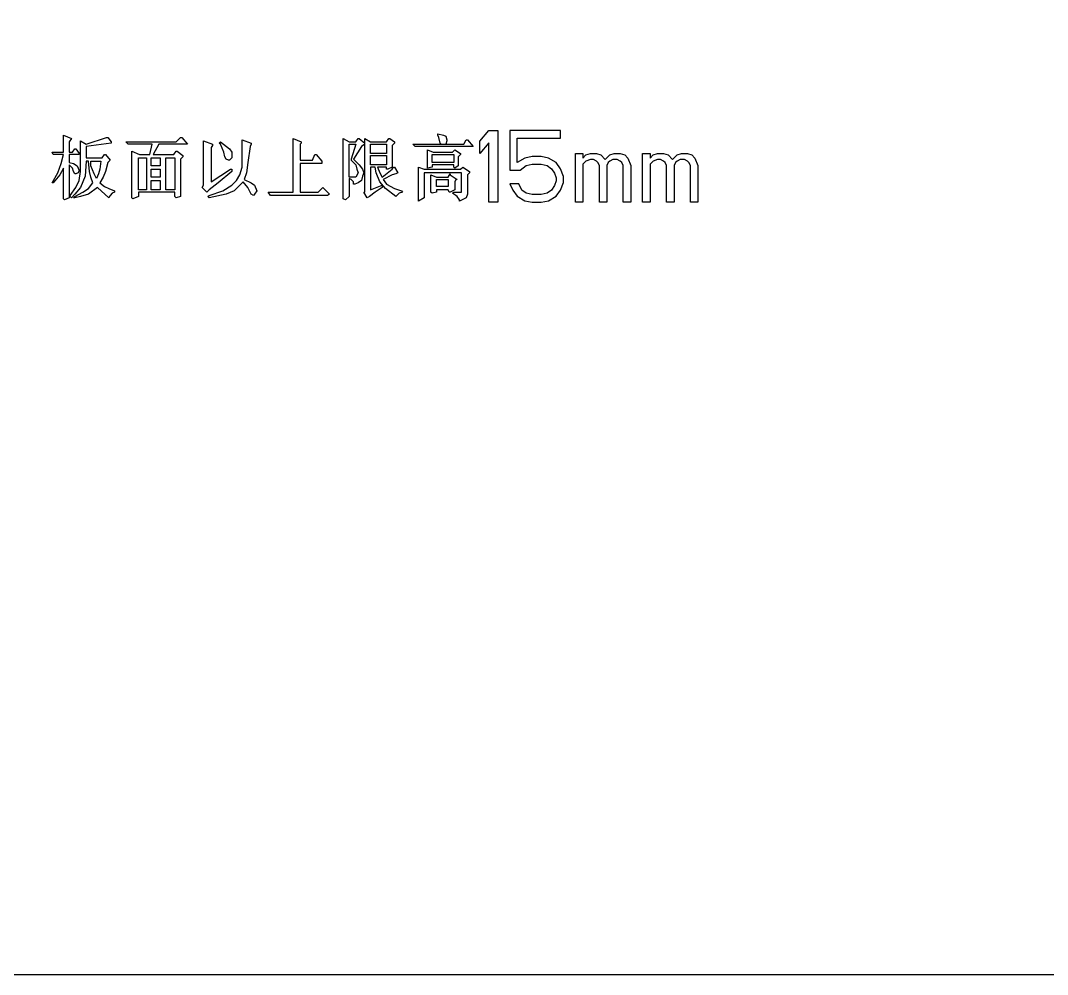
# Model space of a CAD drawing. Header units: inches. Extents: x 716 to 1232, y -1720 to -1356.
# Drawn here: x 869.9 to 927.2, y -1531.5 to -1478.2 of the extents above; entities that cross this region are included whole.
import ezdxf

# ---------------------------------------------------------------- set-up
doc = ezdxf.new("R2010")
doc.units = ezdxf.units.IN
doc.header["$LTSCALE"] = 20
doc.header["$MEASUREMENT"] = 0
doc.layers.get('0').update_dxf_attribs({"linetype": 'CONTINUOUS'})
doc.layers.add('01___PRT_ALL_DTM_PLN', color=7, linetype='CONTINUOUS')
doc.layers.add('03___PRT_ALL_CURVES', color=7, linetype='CONTINUOUS')

msp = doc.modelspace()

# ---------------------------------------------------------------- hatches: boundary and pattern name
at = {"layer": '01___PRT_ALL_DTM_PLN'}
h = msp.add_hatch(dxfattribs=at)
h.set_pattern_fill('ANSI37', color=4, scale=10, style=0)
h.set_pattern_definition([(45, (-546.8898, 14.6099), (-0.8838835, 0.8838835), []), (135, (-546.8898, 14.6099), (-0.8838835, -0.8838835), [])])
h.paths.add_polyline_path([(829.674, -1466.45, 1), (837.674, -1466.45, 1)])
h.paths.add_polyline_path([(835.424, -1466.45, -1), (831.924, -1466.45, -1)], flags=16)
h.paths.add_polyline_path([(949.674, -1466.45, 1), (957.674, -1466.45, 1)])
h.paths.add_polyline_path([(955.424, -1466.45, -1), (951.924, -1466.45, -1)], flags=16)
h.paths.add_polyline_path([(829.674, -1526.45, 1), (837.674, -1526.45, 1)])
h.paths.add_polyline_path([(835.424, -1526.45, -1), (831.924, -1526.45, -1)], flags=16)
h.paths.add_polyline_path([(949.674, -1526.45, 1), (957.674, -1526.45, 1)])
h.paths.add_polyline_path([(955.424, -1526.45, -1), (951.924, -1526.45, -1)], flags=16)

# ---------------------------------------------------------------- linework, layer by layer
at = {"color": 7, "linetype": 'Continuous'}
msp.add_line((830.674, -1531.45), (956.674, -1531.45), dxfattribs=at)
at = {"layer": '03___PRT_ALL_CURVES', "color": 40, "linetype": 'Continuous'}
for p, q in [((893.145, -1484.605), (893.145, -1484.541)), ((893.145, -1484.541), (893.462, -1484.605)), ((895.494, -1484.947), (895.994, -1484.351)), ((895.994, -1484.351), (896.494, -1484.351)), ((896.494, -1484.351), (896.494, -1488.351)), ((897.161, -1484.351), (897.161, -1486.564)), ((899.994, -1484.351), (897.161, -1484.351)), ((899.994, -1484.776), (899.994, -1484.351)), ((872.256, -1485.557), (872.256, -1484.605)), ((872.256, -1484.605), (872.701, -1484.795)), ((872.701, -1484.795), (872.574, -1484.986)), ((872.574, -1484.986), (872.574, -1485.557)), ((873.208, -1486.637), (873.208, -1484.922)), ((873.208, -1484.922), (873.526, -1485.113)), ((873.526, -1485.113), (874.669, -1484.732)), ((874.923, -1485.049), (873.526, -1485.24)), ((874.669, -1484.732), (874.732, -1484.732)), ((874.732, -1484.732), (874.923, -1484.986)), ((874.923, -1484.986), (874.923, -1485.049)), ((875.875, -1485.113), (875.748, -1484.986)), ((875.748, -1484.986), (878.542, -1484.986)), ((877.208, -1485.113), (875.875, -1485.113)), ((877.081, -1485.684), (877.208, -1485.113)), ((877.589, -1485.113), (877.272, -1485.684)), ((879.177, -1485.113), (877.589, -1485.113)), ((878.542, -1484.986), (878.796, -1484.732)), ((878.796, -1484.732), (878.859, -1484.732)), ((878.859, -1484.732), (879.177, -1485.113)), ((880.066, -1487.398), (880.066, -1484.922)), ((880.066, -1484.922), (880.574, -1485.113)), ((880.574, -1485.113), (880.574, -1485.176)), ((880.954, -1485.049), (881.018, -1484.986)), ((881.018, -1485.113), (880.954, -1485.049)), ((881.018, -1484.986), (881.526, -1485.367)), ((881.208, -1485.557), (881.018, -1485.113)), ((882.224, -1486.383), (882.224, -1484.859)), ((882.224, -1484.859), (882.732, -1485.049)), ((882.732, -1485.113), (882.669, -1485.24)), ((882.732, -1485.049), (882.732, -1485.113)), ((885.081, -1487.779), (885.081, -1484.795)), ((885.081, -1484.795), (885.526, -1484.986)), ((885.526, -1485.049), (885.462, -1485.113)), ((885.462, -1485.113), (885.462, -1486.002)), ((885.526, -1484.986), (885.526, -1485.049)), ((887.875, -1488.16), (887.875, -1484.795)), ((887.875, -1484.795), (888.193, -1484.986)), ((888.193, -1484.986), (888.574, -1484.986)), ((888.193, -1486.954), (888.193, -1485.113)), ((888.193, -1485.113), (888.574, -1485.113)), ((888.574, -1485.113), (888.32, -1485.938)), ((888.574, -1484.986), (888.701, -1484.795)), ((888.701, -1484.795), (888.764, -1484.795)), ((888.764, -1484.795), (889.081, -1485.049)), ((889.081, -1485.113), (888.891, -1485.24)), ((889.081, -1487.779), (889.081, -1484.795)), ((889.081, -1484.795), (889.399, -1484.986)), ((889.399, -1484.986), (890.288, -1484.986)), ((889.399, -1485.621), (889.399, -1485.113)), ((889.399, -1485.113), (890.288, -1485.113)), ((890.288, -1484.986), (890.415, -1484.795)), ((890.288, -1485.113), (890.288, -1485.621)), ((890.415, -1484.795), (890.478, -1484.795)), ((890.478, -1484.795), (890.732, -1484.986)), ((890.732, -1485.049), (890.605, -1485.176)), ((890.732, -1484.986), (890.732, -1485.049)), ((891.875, -1485.24), (891.748, -1485.113)), ((891.748, -1485.113), (894.605, -1485.113)), ((893.208, -1484.732), (893.145, -1484.605)), ((893.272, -1485.049), (893.208, -1484.732)), ((893.335, -1485.113), (893.272, -1485.049)), ((893.462, -1484.605), (893.589, -1484.668)), ((893.589, -1484.668), (893.653, -1484.859)), ((893.653, -1484.922), (893.589, -1485.113)), ((893.653, -1484.859), (893.653, -1484.922)), ((894.605, -1485.113), (894.732, -1484.859)), ((894.732, -1484.859), (894.796, -1484.859)), ((894.796, -1484.859), (895.113, -1485.24)), ((895.494, -1485.627), (895.494, -1484.947)), ((895.994, -1485.032), (895.494, -1485.627)), ((895.994, -1488.351), (895.994, -1485.032)), ((897.577, -1486.138), (897.577, -1484.776)), ((897.577, -1484.776), (899.994, -1484.776)), ((871.685, -1485.684), (871.621, -1485.557)), ((871.621, -1485.557), (872.256, -1485.557)), ((872.256, -1485.684), (871.685, -1485.684)), ((872.129, -1486.192), (872.256, -1485.684)), ((872.574, -1485.557), (872.764, -1485.557)), ((872.574, -1485.684), (872.574, -1486.129)), ((873.145, -1485.684), (872.574, -1485.684)), ((872.764, -1485.557), (872.891, -1485.367)), ((872.891, -1485.367), (872.954, -1485.367)), ((872.954, -1485.367), (873.145, -1485.621)), ((873.145, -1485.621), (873.145, -1485.684)), ((873.526, -1485.24), (873.526, -1485.875)), ((874.415, -1485.875), (874.542, -1485.684)), ((874.542, -1485.684), (874.605, -1485.684)), ((874.605, -1485.684), (874.859, -1486.002)), ((876.066, -1488.097), (876.066, -1485.494)), ((876.066, -1485.494), (876.51, -1485.684)), ((876.51, -1485.684), (877.081, -1485.684)), ((877.272, -1485.684), (878.415, -1485.684)), ((878.415, -1485.684), (878.542, -1485.494)), ((878.542, -1485.494), (878.605, -1485.494)), ((878.605, -1485.494), (878.923, -1485.748)), ((880.574, -1485.176), (880.51, -1485.303)), ((880.51, -1485.303), (880.51, -1487.208)), ((881.272, -1485.811), (881.208, -1485.557)), ((881.526, -1485.367), (881.653, -1485.557)), ((881.653, -1485.557), (881.653, -1485.875)), ((882.669, -1485.24), (882.542, -1486.129)), ((886.161, -1486.002), (886.288, -1485.684)), ((886.288, -1485.684), (886.351, -1485.684)), ((886.351, -1485.684), (886.669, -1486.065)), ((888.891, -1485.24), (888.447, -1485.938)), ((890.288, -1485.621), (889.399, -1485.621)), ((890.605, -1485.176), (890.605, -1486.383)), ((895.113, -1485.24), (891.875, -1485.24)), ((892.574, -1486.446), (892.574, -1485.43)), ((892.574, -1485.43), (892.891, -1485.557)), ((892.827, -1486.129), (892.827, -1485.684)), ((892.827, -1485.684), (894.034, -1485.684)), ((892.891, -1485.557), (893.97, -1485.557)), ((893.97, -1485.557), (894.097, -1485.43)), ((894.034, -1485.684), (894.034, -1486.129)), ((894.097, -1485.43), (894.415, -1485.621)), ((894.415, -1485.684), (894.288, -1485.811)), ((894.415, -1485.621), (894.415, -1485.684)), ((900.827, -1488.351), (900.827, -1485.627)), ((900.827, -1485.627), (901.244, -1485.627)), ((901.244, -1485.627), (901.244, -1485.883)), ((901.244, -1485.883), (901.411, -1485.713)), ((901.411, -1485.713), (901.661, -1485.627)), ((901.661, -1485.627), (901.994, -1485.627)), ((901.994, -1485.627), (902.244, -1485.713)), ((902.244, -1485.713), (902.494, -1485.968)), ((902.494, -1485.968), (902.744, -1485.713)), ((902.744, -1485.713), (902.994, -1485.627)), ((902.994, -1485.627), (903.327, -1485.627)), ((903.327, -1485.627), (903.577, -1485.713)), ((903.577, -1485.713), (903.744, -1485.883)), ((904.577, -1488.351), (904.577, -1485.627)), ((904.577, -1485.627), (904.994, -1485.627)), ((904.994, -1485.627), (904.994, -1485.883)), ((904.994, -1485.883), (905.161, -1485.713)), ((905.161, -1485.713), (905.411, -1485.627)), ((905.411, -1485.627), (905.744, -1485.627)), ((905.744, -1485.627), (905.994, -1485.713)), ((905.994, -1485.713), (906.244, -1485.968)), ((906.244, -1485.968), (906.494, -1485.713)), ((906.494, -1485.713), (906.744, -1485.627)), ((906.744, -1485.627), (907.077, -1485.627)), ((907.077, -1485.627), (907.327, -1485.713)), ((907.327, -1485.713), (907.494, -1485.883)), ((871.939, -1486.7), (872.129, -1486.192)), ((872.574, -1486.129), (872.827, -1486.192)), ((872.574, -1486.256), (872.574, -1488.097)), ((872.764, -1486.446), (872.574, -1486.256)), ((872.827, -1486.192), (873.018, -1486.319)), ((873.526, -1486.065), (873.462, -1486.891)), ((873.526, -1485.875), (874.415, -1485.875)), ((873.653, -1486.065), (873.526, -1486.065)), ((873.716, -1486.637), (873.653, -1486.065)), ((873.78, -1486.319), (873.78, -1486.065)), ((873.78, -1486.065), (874.351, -1486.065)), ((874.351, -1486.065), (874.288, -1486.51)), ((874.732, -1486.129), (874.605, -1486.637)), ((874.859, -1486.002), (874.732, -1486.129)), ((876.447, -1487.652), (876.447, -1485.875)), ((876.447, -1485.875), (876.891, -1485.875)), ((876.891, -1485.875), (876.891, -1487.652)), ((877.145, -1486.319), (877.145, -1485.875)), ((877.145, -1485.875), (877.653, -1485.875)), ((877.653, -1485.875), (877.653, -1486.319)), ((877.97, -1487.652), (877.97, -1485.875)), ((877.97, -1485.875), (878.478, -1485.875)), ((878.478, -1485.875), (878.478, -1487.652)), ((878.923, -1485.811), (878.796, -1485.938)), ((878.796, -1485.938), (878.796, -1488.033)), ((878.923, -1485.748), (878.923, -1485.811)), ((881.335, -1485.938), (881.272, -1485.811)), ((881.462, -1486.002), (881.335, -1485.938)), ((881.526, -1486.002), (881.462, -1486.002)), ((881.653, -1485.875), (881.526, -1486.002)), ((882.542, -1486.129), (882.478, -1486.7)), ((885.462, -1486.002), (886.161, -1486.002)), ((885.462, -1486.192), (885.462, -1487.779)), ((886.669, -1486.192), (885.462, -1486.192)), ((886.669, -1486.065), (886.669, -1486.192)), ((888.32, -1485.938), (888.32, -1486.002)), ((888.32, -1486.002), (888.574, -1486.256)), ((888.447, -1485.938), (888.764, -1486.256)), ((888.574, -1486.256), (888.637, -1486.51)), ((888.764, -1486.256), (888.954, -1486.51)), ((889.399, -1486.256), (889.399, -1485.748)), ((889.399, -1485.748), (890.288, -1485.748)), ((890.288, -1486.256), (889.399, -1486.256)), ((890.288, -1485.748), (890.288, -1486.256)), ((894.034, -1486.129), (892.827, -1486.129)), ((892.827, -1486.256), (892.827, -1486.383)), ((894.034, -1486.256), (892.827, -1486.256)), ((894.034, -1486.383), (894.034, -1486.256)), ((894.288, -1485.811), (894.288, -1486.319)), ((897.994, -1485.883), (897.577, -1486.138)), ((897.744, -1486.564), (898.077, -1486.308)), ((898.411, -1485.798), (897.994, -1485.883)), ((898.077, -1486.308), (898.411, -1486.223)), ((898.911, -1485.798), (898.411, -1485.798)), ((898.411, -1486.223), (898.911, -1486.223)), ((899.327, -1485.883), (898.911, -1485.798)), ((898.911, -1486.223), (899.244, -1486.308)), ((899.244, -1486.308), (899.494, -1486.479)), ((899.744, -1486.138), (899.327, -1485.883)), ((899.994, -1486.479), (899.744, -1486.138)), ((901.411, -1486.053), (901.244, -1486.223)), ((901.244, -1486.223), (901.244, -1488.351)), ((901.661, -1485.968), (901.411, -1486.053)), ((901.827, -1485.968), (901.661, -1485.968)), ((901.994, -1486.053), (901.827, -1485.968)), ((902.077, -1486.138), (901.994, -1486.053)), ((902.161, -1486.308), (902.077, -1486.138)), ((902.161, -1488.351), (902.161, -1486.308)), ((902.661, -1486.138), (902.577, -1486.308)), ((902.577, -1486.308), (902.577, -1488.351)), ((902.744, -1486.053), (902.661, -1486.138)), ((902.911, -1485.968), (902.744, -1486.053)), ((903.161, -1485.968), (902.911, -1485.968)), ((903.327, -1486.053), (903.161, -1485.968)), ((903.411, -1486.138), (903.327, -1486.053)), ((903.494, -1486.308), (903.411, -1486.138)), ((903.494, -1488.351), (903.494, -1486.308)), ((903.744, -1485.883), (903.911, -1486.308)), ((903.911, -1486.308), (903.911, -1488.351)), ((905.161, -1486.053), (904.994, -1486.223)), ((904.994, -1486.223), (904.994, -1488.351)), ((905.411, -1485.968), (905.161, -1486.053)), ((905.577, -1485.968), (905.411, -1485.968)), ((905.744, -1486.053), (905.577, -1485.968)), ((905.827, -1486.138), (905.744, -1486.053)), ((905.911, -1486.308), (905.827, -1486.138)), ((905.911, -1488.351), (905.911, -1486.308)), ((906.411, -1486.138), (906.327, -1486.308)), ((906.327, -1486.308), (906.327, -1488.351)), ((906.494, -1486.053), (906.411, -1486.138)), ((906.661, -1485.968), (906.494, -1486.053)), ((906.911, -1485.968), (906.661, -1485.968)), ((907.077, -1486.053), (906.911, -1485.968)), ((907.161, -1486.138), (907.077, -1486.053)), ((907.244, -1486.308), (907.161, -1486.138)), ((907.244, -1488.351), (907.244, -1486.308)), ((907.494, -1485.883), (907.661, -1486.308)), ((907.661, -1486.308), (907.661, -1488.351)), ((871.621, -1487.271), (871.939, -1486.7)), ((872.066, -1486.827), (871.685, -1487.271)), ((872.256, -1486.446), (872.066, -1486.827)), ((872.256, -1488.16), (872.256, -1486.446)), ((872.827, -1486.637), (872.764, -1486.446)), ((872.891, -1486.764), (872.827, -1486.637)), ((872.954, -1486.764), (872.891, -1486.764)), ((873.081, -1486.7), (872.954, -1486.764)), ((873.018, -1486.319), (873.145, -1486.573)), ((873.145, -1486.573), (873.081, -1486.7)), ((873.145, -1487.144), (873.208, -1486.637)), ((873.462, -1486.891), (873.208, -1487.525)), ((873.78, -1486.954), (873.716, -1486.637)), ((873.97, -1486.764), (873.78, -1486.319)), ((874.097, -1487.018), (873.97, -1486.764)), ((874.224, -1486.764), (874.097, -1487.018)), ((874.288, -1486.51), (874.224, -1486.764)), ((874.605, -1486.637), (874.478, -1486.954)), ((877.653, -1486.319), (877.145, -1486.319)), ((877.145, -1486.954), (877.145, -1486.51)), ((877.145, -1486.51), (877.653, -1486.51)), ((877.653, -1486.51), (877.653, -1486.954)), ((880.51, -1487.208), (881.589, -1486.51)), ((881.653, -1486.637), (880.891, -1487.271)), ((881.589, -1486.51), (881.653, -1486.51)), ((881.653, -1486.51), (881.653, -1486.637)), ((881.907, -1487.144), (882.097, -1486.827)), ((882.097, -1486.827), (882.224, -1486.383)), ((882.478, -1486.7), (882.351, -1487.081)), ((888.701, -1486.7), (888.574, -1486.954)), ((888.637, -1486.51), (888.701, -1486.7)), ((888.954, -1486.891), (888.891, -1487.144)), ((888.954, -1486.51), (889.018, -1486.7)), ((889.018, -1486.7), (888.954, -1486.891)), ((889.399, -1486.383), (889.399, -1487.652)), ((889.653, -1486.383), (889.399, -1486.383)), ((889.716, -1486.7), (889.653, -1486.383)), ((889.907, -1487.208), (889.716, -1486.7)), ((889.78, -1486.383), (889.907, -1486.7)), ((890.288, -1486.383), (889.78, -1486.383)), ((889.907, -1486.7), (890.034, -1486.954)), ((890.034, -1486.954), (890.605, -1486.51)), ((890.605, -1486.827), (890.097, -1487.081)), ((890.288, -1486.51), (890.288, -1486.383)), ((890.351, -1486.51), (890.288, -1486.51)), ((890.605, -1486.383), (890.351, -1486.51)), ((890.605, -1486.51), (890.669, -1486.383)), ((890.796, -1486.764), (890.605, -1486.827)), ((890.669, -1486.383), (890.732, -1486.383)), ((890.732, -1486.383), (890.923, -1486.7)), ((890.923, -1486.7), (890.796, -1486.764)), ((892.066, -1488.287), (892.066, -1486.383)), ((892.066, -1486.383), (892.383, -1486.51)), ((892.383, -1486.51), (894.415, -1486.51)), ((892.383, -1486.7), (892.383, -1488.097)), ((894.478, -1486.7), (892.383, -1486.7)), ((892.827, -1486.383), (892.574, -1486.446)), ((892.764, -1487.779), (892.764, -1486.827)), ((892.764, -1486.827), (893.081, -1486.954)), ((893.716, -1486.954), (893.843, -1486.764)), ((893.843, -1486.764), (893.843, -1486.827)), ((893.843, -1486.827), (894.224, -1487.081)), ((894.097, -1486.446), (894.034, -1486.383)), ((894.288, -1486.319), (894.097, -1486.446)), ((894.415, -1486.51), (894.542, -1486.383)), ((894.478, -1487.779), (894.478, -1486.7)), ((894.542, -1486.383), (894.923, -1486.637)), ((894.923, -1486.7), (894.796, -1486.827)), ((894.796, -1486.827), (894.796, -1487.906)), ((894.923, -1486.637), (894.923, -1486.7)), ((897.161, -1486.564), (897.744, -1486.564)), ((899.494, -1486.479), (899.661, -1486.734)), ((899.661, -1486.734), (899.744, -1486.989)), ((900.161, -1486.904), (899.994, -1486.479)), ((871.685, -1487.271), (871.621, -1487.271)), ((872.954, -1487.525), (873.145, -1487.144)), ((873.653, -1487.589), (873.907, -1487.271)), ((873.907, -1487.271), (873.78, -1486.954)), ((874.478, -1486.954), (874.288, -1487.271)), ((874.288, -1487.271), (874.542, -1487.462)), ((874.542, -1487.462), (874.796, -1487.589)), ((877.653, -1486.954), (877.145, -1486.954)), ((877.145, -1487.652), (877.145, -1487.144)), ((877.145, -1487.144), (877.653, -1487.144)), ((877.653, -1487.144), (877.653, -1487.652)), ((880.002, -1487.525), (880.066, -1487.398)), ((880.891, -1487.271), (880.383, -1487.652)), ((881.145, -1487.716), (881.653, -1487.398)), ((881.653, -1487.398), (881.907, -1487.144)), ((882.288, -1487.208), (881.78, -1487.716)), ((882.542, -1487.525), (882.288, -1487.208)), ((882.351, -1487.081), (882.732, -1487.271)), ((882.732, -1487.271), (882.923, -1487.398)), ((882.923, -1487.398), (883.05, -1487.716)), ((888.574, -1486.954), (888.193, -1486.954)), ((888.193, -1487.018), (888.193, -1488.033)), ((888.32, -1487.081), (888.193, -1487.018)), ((888.447, -1487.208), (888.32, -1487.081)), ((888.447, -1487.335), (888.447, -1487.208)), ((888.51, -1487.335), (888.447, -1487.335)), ((888.701, -1487.271), (888.51, -1487.335)), ((888.891, -1487.144), (888.701, -1487.271)), ((889.399, -1487.652), (890.034, -1487.398)), ((890.224, -1487.589), (889.907, -1487.208)), ((890.034, -1487.398), (890.034, -1487.525)), ((890.097, -1487.081), (890.288, -1487.335)), ((890.288, -1487.335), (890.732, -1487.589)), ((893.081, -1486.954), (893.716, -1486.954)), ((893.081, -1487.462), (893.081, -1487.081)), ((893.081, -1487.081), (893.716, -1487.081)), ((893.716, -1487.462), (893.081, -1487.462)), ((893.716, -1487.081), (893.716, -1487.462)), ((894.161, -1487.081), (894.097, -1487.208)), ((894.097, -1487.208), (894.097, -1487.652)), ((894.224, -1487.081), (894.161, -1487.081)), ((897.661, -1487.33), (897.161, -1487.33)), ((897.161, -1487.33), (897.327, -1487.67)), ((897.827, -1487.67), (897.661, -1487.33)), ((899.661, -1487.415), (899.494, -1487.67)), ((899.744, -1487.159), (899.661, -1487.415)), ((899.744, -1486.989), (899.744, -1487.159)), ((899.994, -1487.67), (900.161, -1487.244)), ((900.161, -1487.244), (900.161, -1486.904)), ((872.637, -1487.97), (872.954, -1487.525)), ((872.637, -1488.033), (872.637, -1487.97)), ((872.701, -1488.097), (872.637, -1488.033)), ((872.891, -1487.906), (872.701, -1488.097)), ((872.827, -1488.097), (872.891, -1488.033)), ((873.208, -1487.525), (872.891, -1487.906)), ((872.891, -1488.033), (873.335, -1487.779)), ((873.208, -1488.033), (872.891, -1488.097)), ((873.653, -1487.906), (873.208, -1488.033)), ((873.335, -1487.779), (873.653, -1487.589)), ((874.161, -1487.525), (873.653, -1487.906)), ((874.796, -1488.097), (874.161, -1487.525)), ((874.796, -1487.589), (875.113, -1487.716)), ((874.859, -1487.97), (874.796, -1488.097)), ((874.986, -1487.843), (874.859, -1487.97)), ((875.113, -1487.779), (874.986, -1487.843)), ((875.113, -1487.716), (875.113, -1487.779)), ((876.447, -1488.033), (876.129, -1488.16)), ((876.891, -1487.652), (876.447, -1487.652)), ((876.447, -1487.779), (876.447, -1488.033)), ((878.478, -1487.779), (876.447, -1487.779)), ((877.653, -1487.652), (877.145, -1487.652)), ((878.478, -1487.652), (877.97, -1487.652)), ((878.478, -1488.033), (878.478, -1487.779)), ((878.542, -1488.097), (878.478, -1488.033)), ((878.796, -1488.033), (878.542, -1488.097)), ((880.256, -1487.779), (880.002, -1487.525)), ((880.383, -1487.652), (880.256, -1487.779)), ((880.32, -1488.033), (880.383, -1487.97)), ((880.383, -1488.097), (880.32, -1488.033)), ((880.383, -1487.97), (881.145, -1487.716)), ((881.335, -1487.906), (880.383, -1488.097)), ((881.78, -1487.716), (881.335, -1487.906)), ((882.732, -1487.906), (882.542, -1487.525)), ((882.859, -1487.97), (882.732, -1487.906)), ((882.923, -1487.906), (882.859, -1487.97)), ((883.05, -1487.716), (882.923, -1487.906)), ((883.812, -1487.97), (883.685, -1487.779)), ((883.685, -1487.779), (885.081, -1487.779)), ((886.986, -1487.97), (883.812, -1487.97)), ((885.462, -1487.779), (886.478, -1487.779)), ((886.478, -1487.779), (886.732, -1487.525)), ((886.732, -1487.525), (887.113, -1487.906)), ((887.113, -1487.906), (886.986, -1487.97)), ((888.193, -1488.033), (888.002, -1488.224)), ((889.208, -1488.097), (889.018, -1487.779)), ((889.018, -1487.779), (889.081, -1487.779)), ((889.335, -1488.033), (889.208, -1488.097)), ((889.653, -1487.779), (889.335, -1488.033)), ((890.034, -1487.525), (889.653, -1487.779)), ((890.796, -1488.033), (890.224, -1487.589)), ((890.732, -1487.589), (891.113, -1487.716)), ((890.986, -1487.843), (890.796, -1488.033)), ((891.177, -1487.779), (890.986, -1487.843)), ((891.113, -1487.716), (891.177, -1487.779)), ((892.827, -1487.843), (892.764, -1487.779)), ((893.081, -1487.779), (892.827, -1487.843)), ((893.081, -1487.652), (893.081, -1487.779)), ((893.716, -1487.652), (893.081, -1487.652)), ((893.78, -1487.779), (893.716, -1487.652)), ((893.843, -1487.779), (893.78, -1487.779)), ((894.097, -1487.652), (893.843, -1487.779)), ((893.97, -1487.843), (894.034, -1487.779)), ((894.034, -1487.906), (893.97, -1487.843)), ((894.034, -1487.779), (894.478, -1487.779)), ((894.161, -1487.97), (894.034, -1487.906)), ((894.224, -1488.033), (894.161, -1487.97)), ((894.351, -1488.224), (894.224, -1488.033)), ((894.796, -1487.906), (894.732, -1488.097)), ((897.327, -1487.67), (897.577, -1488.01)), ((897.577, -1488.01), (897.994, -1488.266)), ((898.077, -1487.84), (897.827, -1487.67)), ((898.411, -1487.925), (898.077, -1487.84)), ((898.911, -1487.925), (898.411, -1487.925)), ((899.244, -1487.84), (898.911, -1487.925)), ((899.494, -1487.67), (899.244, -1487.84)), ((899.327, -1488.266), (899.744, -1488.01)), ((899.744, -1488.01), (899.994, -1487.67)), ((872.32, -1488.224), (872.256, -1488.16)), ((872.574, -1488.097), (872.32, -1488.224)), ((872.891, -1488.097), (872.827, -1488.097)), ((876.129, -1488.16), (876.066, -1488.097)), ((888.002, -1488.224), (887.875, -1488.16)), ((892.383, -1488.097), (892.066, -1488.287)), ((894.732, -1488.097), (894.351, -1488.287)), ((894.351, -1488.287), (894.351, -1488.224)), ((896.494, -1488.351), (895.994, -1488.351)), ((897.994, -1488.266), (898.411, -1488.351)), ((898.411, -1488.351), (898.911, -1488.351)), ((898.911, -1488.351), (899.327, -1488.266)), ((901.244, -1488.351), (900.827, -1488.351)), ((902.577, -1488.351), (902.161, -1488.351)), ((903.911, -1488.351), (903.494, -1488.351)), ((904.994, -1488.351), (904.577, -1488.351)), ((906.327, -1488.351), (905.911, -1488.351)), ((907.661, -1488.351), (907.244, -1488.351))]:
    msp.add_line(p, q, dxfattribs=at)

doc.saveas('drawing.dxf')
